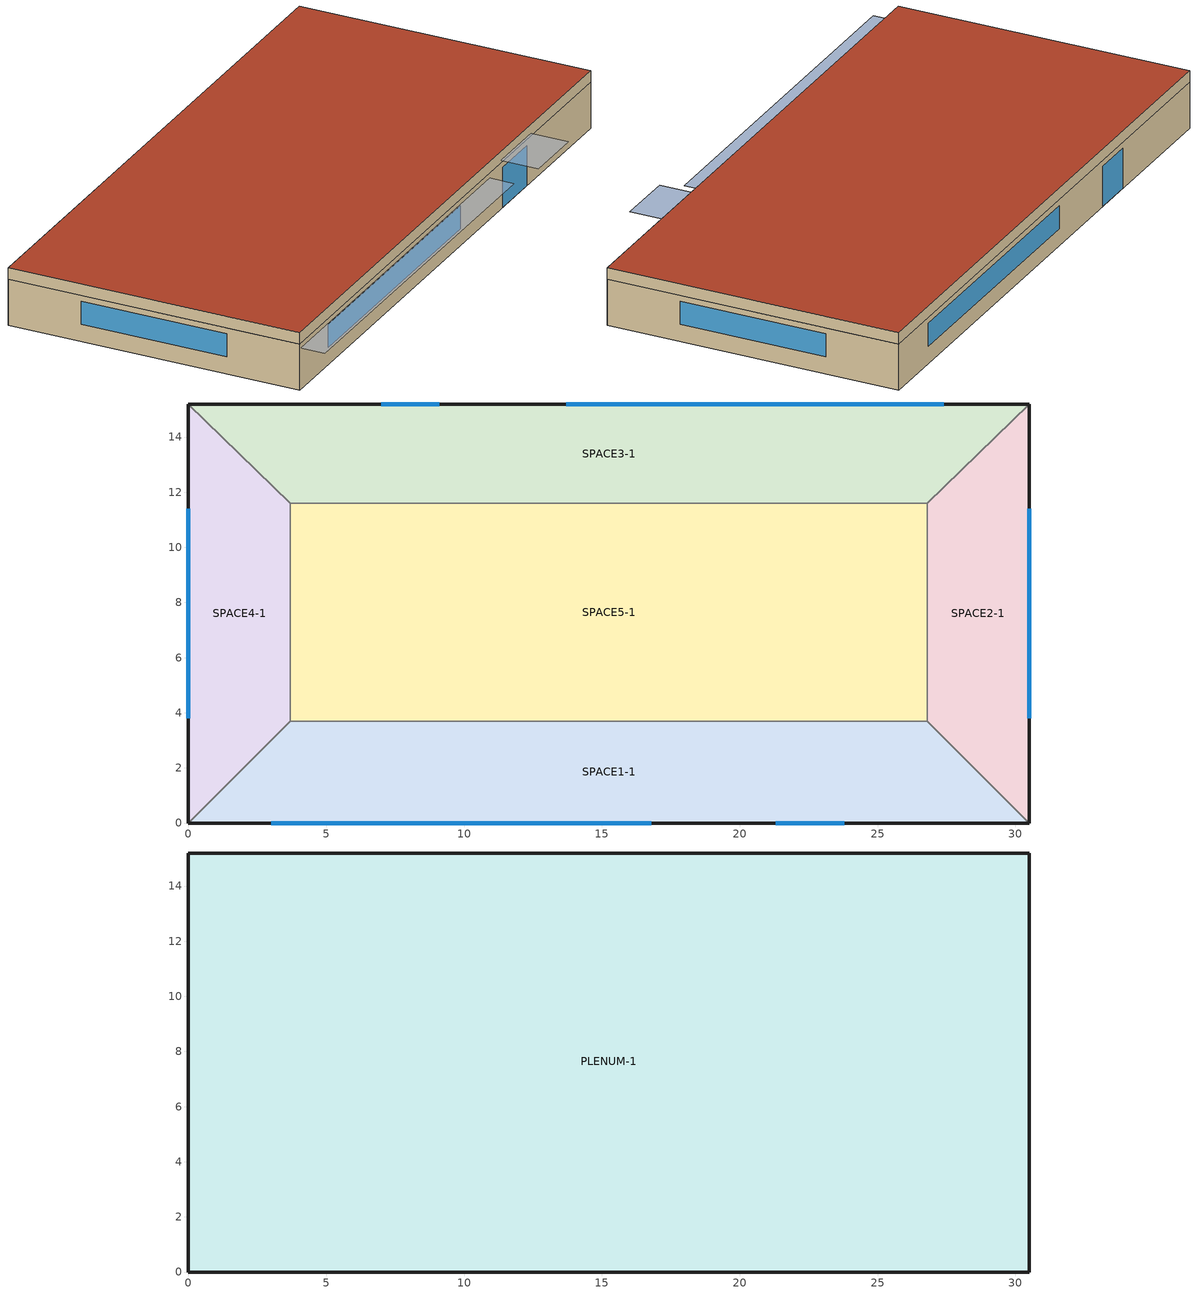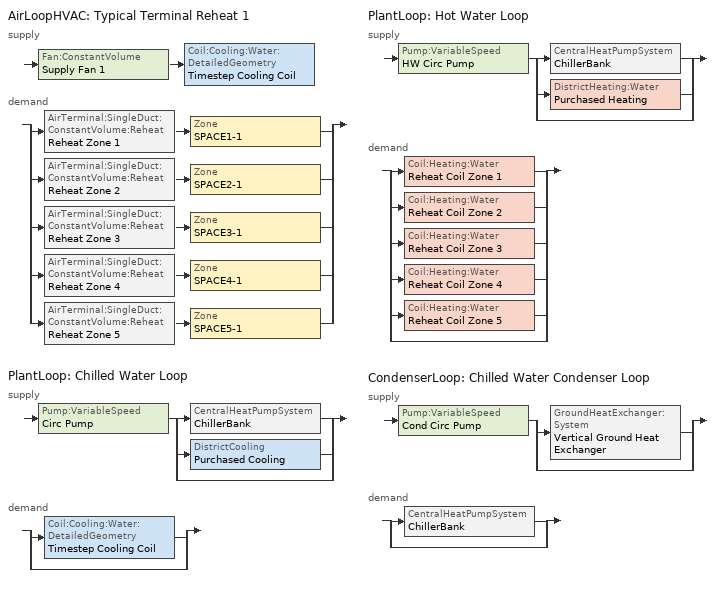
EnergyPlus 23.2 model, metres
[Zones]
SPACE3-1
 floor ground (FLOOR-SLAB-1): 26.8,11.6 3.7,11.6 0,15.2 30.5,15.2 z0
 wall outside (WALL-1): 30.5,15.2 0,15.2 z0:2.4
 wall to SPACE2-1 (INT-WALL-1): 26.8,11.6 30.5,15.2 z0:2.4
 wall to SPACE4-1 (INT-WALL-1): 0,15.2 3.7,11.6 z0:2.4
 wall to SPACE5-1 (INT-WALL-1): 3.7,11.6 26.8,11.6 z0:2.4
 window (Sgl Grey 3mm): 9.1,15.2 7,15.2 z0:2.1
 window (Dbl Clr 3mm/13mm Air): 27.4,15.2 13.7,15.2 z0.9:2.1
SPACE1-1
 floor ground (FLOOR-SLAB-1): 26.8,3.7 30.5,0 0,0 3.7,3.7 z0
 wall outside (WALL-1): 0,0 30.5,0 z0:2.4
 wall to SPACE2-1 (INT-WALL-1): 30.5,0 26.8,3.7 z0:2.4
 wall to SPACE4-1 (INT-WALL-1): 3.7,3.7 0,0 z0:2.4
 wall to SPACE5-1 (INT-WALL-1): 26.8,3.7 3.7,3.7 z0:2.4
 window (Sgl Grey 3mm): 21.3,0 23.8,0 z0:2.1
 window (Dbl Clr 3mm/13mm Air): 3,0 16.8,0 z0.9:2.1
SPACE2-1
 floor ground (FLOOR-SLAB-1): 26.8,11.6 30.5,15.2 30.5,0 26.8,3.7 z0
 wall outside (WALL-1): 30.5,0 30.5,15.2 z0:2.4
 wall to SPACE5-1 (INT-WALL-1): 26.8,11.6 26.8,3.7 z0:2.4
 window (Dbl Clr 3mm/13mm Air): 30.5,3.8 30.5,11.4 z0.9:2.1
SPACE4-1
 floor ground (FLOOR-SLAB-1): 3.7,3.7 0,0 0,15.2 3.7,11.6 z0
 wall outside (WALL-1): 0,15.2 0,0 z0:2.4
 wall to SPACE5-1 (INT-WALL-1): 3.7,3.7 3.7,11.6 z0:2.4
 window (Dbl Clr 3mm/13mm Air): 0,11.4 0,3.8 z0.9:2.1
SPACE5-1
 floor ground (FLOOR-SLAB-1): 26.8,11.6 26.8,3.7 3.7,3.7 3.7,11.6 z0
PLENUM-1
 floor to SPACE1-1 (CLNG-1): 26.8,3.7 30.5,0 0,0 3.7,3.7 z2.4
 floor to SPACE2-1 (CLNG-1): 26.8,11.6 30.5,15.2 30.5,0 26.8,3.7 z2.4
 floor to SPACE3-1 (CLNG-1): 26.8,11.6 3.7,11.6 0,15.2 30.5,15.2 z2.4
 floor to SPACE4-1 (CLNG-1): 3.7,3.7 0,0 0,15.2 3.7,11.6 z2.4
 floor to SPACE5-1 (CLNG-1): 26.8,11.6 26.8,3.7 3.7,3.7 3.7,11.6 z2.4
 wall outside (WALL-1): 30.5,15.2 0,15.2 0,0 30.5,0 30.5,15.2 z2.4:3
 roof outside (ROOF-1): 0,15.2 0,0 30.5,0 30.5,15.2 z3
shading: 0,-1.3 0,0 19.8,0 19.8,-1.3 z2.2; 21,-2 21,0 24.1,0 24.1,-2 z2.6
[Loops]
AirLoopHVAC 'Typical Terminal Reheat 1'
 supply: Fan:ConstantVolume 'Supply Fan 1' > Coil:Cooling:Water:DetailedGeometry 'Timestep Cooling Coil'
 demand: split
  | AirTerminal:SingleDuct:ConstantVolume:Reheat 'Reheat Zone 1' > Zone 'SPACE1-1'
  | AirTerminal:SingleDuct:ConstantVolume:Reheat 'Reheat Zone 2' > Zone 'SPACE2-1'
  | AirTerminal:SingleDuct:ConstantVolume:Reheat 'Reheat Zone 3' > Zone 'SPACE3-1'
  | AirTerminal:SingleDuct:ConstantVolume:Reheat 'Reheat Zone 4' > Zone 'SPACE4-1'
  | AirTerminal:SingleDuct:ConstantVolume:Reheat 'Reheat Zone 5' > Zone 'SPACE5-1'
PlantLoop 'Chilled Water Loop'
 supply: Pump:VariableSpeed 'Circ Pump' > split
  | CentralHeatPumpSystem 'ChillerBank'
  | DistrictCooling 'Purchased Cooling'
  | bypass
 demand: split
  | Coil:Cooling:Water:DetailedGeometry 'Timestep Cooling Coil'
  | bypass
PlantLoop 'Hot Water Loop'
 supply: Pump:VariableSpeed 'HW Circ Pump' > split
  | CentralHeatPumpSystem 'ChillerBank'
  | DistrictHeating:Water 'Purchased Heating'
  | bypass
 demand: split
  | Coil:Heating:Water 'Reheat Coil Zone 1'
  | Coil:Heating:Water 'Reheat Coil Zone 2'
  | Coil:Heating:Water 'Reheat Coil Zone 3'
  | Coil:Heating:Water 'Reheat Coil Zone 4'
  | Coil:Heating:Water 'Reheat Coil Zone 5'
  | bypass
CondenserLoop 'Chilled Water Condenser Loop'
 supply: Pump:VariableSpeed 'Cond Circ Pump' > split
  | GroundHeatExchanger:System 'Vertical Ground Heat Exchanger'
  | bypass
 demand: split
  | CentralHeatPumpSystem 'ChillerBank'
  | bypass
[Building]
NONE3zone: Loads convergence tolerance value=0.04; Maximum number of warmup days=25; Minimum number of warmup days=6; North axis=0; Solar distribution=FullInteriorAndExterior; Temperature convergence tolerance value=0.4; Terrain=Suburbs
[Site:GroundTemperature:BuildingSurface]
20.03, 20.03, 20.13, 20.3, 20.43, 20.52, 20.62, 20.77, 20.78, 20.55, 20.44, 20.2
[Site:GroundTemperature:Undisturbed:KusudaAchenbach]
Vertical Ground Heat Exchanger Ground Temps: 3.2, 16, 8, 920, 2551.09, 0.692626
[Site:Location]
Chicago Ohare Intl Ap IL USA WMO=725300: Elevation=205; Latitude=41.99; Longitude=-87.91; Time zone=-6
[SizingPeriod:DesignDay] Barometric pressure=98886; Day of month=21; Daylight saving time indicator=No; Humidity condition type=WetBulb; Rain indicator=No; Snow indicator=No; Solar model indicator=ASHRAEClearSky
Name | Daily dry bulb temperature range | Day type | Maximum dry bulb temperature | Month | Sky clearness | Wetbulb or dewpoint at maximum dry bulb | Wind direction | Wind speed
Chicago Ohare Intl Ap Ann Clg 1% Condns DB=>MWB | 10.5 | SummerDesignDay | 31.6 | 7 | 1 | 23 | 230 | 5.2
Chicago Ohare Intl Ap Ann Htg 99% Condns DB | 0 | WinterDesignDay | -16.6 | 1 | 0 | -16.6 | 270 | 4.9
[Construction]
CLNG-1: MAT-CLNG-1
Dbl Clr 3mm/13mm Air: CLEAR 3MM, AIR 13MM, CLEAR 3MM
FLOOR-SLAB-1: CC03
INT-WALL-1: GP02, AL21, GP02
ROOF-1: RG01, BR01, IN46, WD01
Sgl Grey 3mm: GREY 3MM
WALL-1: WD01, PW03, IN02, GP01
[Material] Thermal absorptance=0.9
Name | Conductivity | Density | Roughness | Solar absorptance | Specific heat | Thickness | Visible absorptance
BR01 | 0.162 | 1121 | VeryRough | 0.7 | 1464 | 0.0095 | 0.7
CC03 | 1.31 | 2243 | MediumRough | 0.65 | 837 | 0.1016 | 0.65
GP01 | 0.16 | 801 | MediumSmooth | 0.75 | 837 | 0.0127 | 0.75
GP02 | 0.16 | 801 | MediumSmooth | 0.75 | 837 | 0.0159 | 0.75
IN02 | 0.043 | 10 | Rough | 0.75 | 837 | 0.0901 | 0.75
IN46 | 0.023 | 24 | VeryRough | 0.5 | 1590 | 0.0762 | 0.5
PW03 | 0.115 | 545 | MediumSmooth | 0.78 | 1213 | 0.0127 | 0.78
RG01 | 1.442 | 881 | Rough | 0.65 | 1674 | 0.0127 | 0.65
WD01 | 0.115 | 513 | MediumSmooth | 0.78 | 1381 | 0.0191 | 0.78
[Material:AirGap]
AL21: Thermal resistance=0.157
[Material:NoMass]
MAT-CLNG-1: Roughness=Rough; Solar absorptance=0.65; Thermal absorptance=0.65; Thermal resistance=0.652259; Visible absorptance=0.65
[WindowMaterial:Gas]
AIR 13MM: Gas type=Air; Thickness=0.0127
[WindowMaterial:Glazing] Back side infrared hemispherical emissivity=0.84; Conductivity=0.9; Front side infrared hemispherical emissivity=0.84; Infrared transmittance at normal incidence=0; Optical data type=SpectralAverage; Thickness=0.003
Name | Back side solar reflectance at normal incidence | Back side visible reflectance at normal incidence | Front side solar reflectance at normal incidence | Front side visible reflectance at normal incidence | Solar transmittance at normal incidence | Visible transmittance at normal incidence
CLEAR 3MM | 0.075 | 0.081 | 0.075 | 0.081 | 0.837 | 0.898
GREY 3MM | 0.061 | 0.061 | 0.061 | 0.061 | 0.626 | 0.611
[AirLoopHVAC]
Typical Terminal Reheat 1: Design supply air flow rate=1.3
[AirLoopHVAC:ReturnPlenum]
Return-Plenum-1: Zone=PLENUM-1
[AirTerminal:SingleDuct:ConstantVolume:Reheat] Availability schedule=FanAndCoilAvailSched; Convergence tolerance=0.001; Minimum hot water or steam flow rate=0
Name | Maximum air flow rate | Maximum hot water or steam flow rate | Reheat coil
Reheat Zone 1 | 0.47 | 0.0013 | Reheat Coil Zone 1
Reheat Zone 2 | 0.36 | 0.0012 | Reheat Coil Zone 2
Reheat Zone 3 | 0.47 | 0.0013 | Reheat Coil Zone 3
Reheat Zone 4 | 0.36 | 0.0012 | Reheat Coil Zone 4
Reheat Zone 5 | 0.47 | 0.0013 | Reheat Coil Zone 5
[AvailabilityManager:Scheduled]
Reheat System 1 Avail: Schedule=FanAndCoilAvailSched
[CentralHeatPumpSystem]
ChillerBank: Ancillary power=460; Chiller heater modules control schedule name 1=ON; Chiller heater modules control schedule name 2=ON; Chiller heater modules performance component name 1=ChillerHeaterModule 1; Chiller heater modules performance component name 2=ChillerHeaterModule 2; Chiller heater modules performance component object type 1=ChillerHeaterPerformance:Electric:EIR; Chiller heater modules performance component object type 2=ChillerHeaterPerformance:Electric:EIR; Control method=SmartMixing; Number of chiller heater modules 1=2; Number of chiller heater modules 2=2
[ChillerHeaterPerformance:Electric:EIR] Chilled water flow mode type=VariableFlow; Compressor motor efficiency=1; Condenser type=WaterCooled; Cooling mode cooling capacity function of temperature curve=ChillerHeaterClgCapFT; Cooling mode cooling capacity optimum part load ratio=1; Cooling mode electric input to cooling output ratio function of part load ratio curve=ChillerHeaterClgEIRFPLR; Cooling mode electric input to cooling output ratio function of temperature curve=ChillerHeaterClgEIRFT; Cooling mode temperature curve condenser water independent variable=EnteringCondenser; Design chilled water flow rate=0.0003525; Design condenser water flow rate=0.0005525; Design hot water flow rate=0.0003525; Heating mode cooling capacity function of temperature curve=ChillerHeaterHtgCapFT; Heating mode cooling capacity optimum part load ratio=1; Heating mode electric input to cooling output ratio function of part load ratio curve=ChillerHeaterHtgEIRFPLR; Heating mode electric input to cooling output ratio function of temperature curve=ChillerHeaterHtgEIRFT; Heating mode entering chilled water temperature low limit=5; Heating mode temperature curve condenser water independent variable=LeavingCondenser; Reference cooling mode cop=1.5; Reference cooling mode entering condenser fluid temperature=29.4; Reference cooling mode leaving chilled water temperature=6.67; Reference cooling mode leaving condenser water temperature=35; Reference heating mode cooling capacity ratio=0.74; Reference heating mode cooling power input ratio=1.38; Reference heating mode entering condenser fluid temperature=29.44; Reference heating mode leaving chilled water temperature=6.67; Reference heating mode leaving condenser water temperature=60; Sizing factor=1
Name | Reference cooling mode evaporator capacity
ChillerHeaterModule 1 | 12500
ChillerHeaterModule 2 | 10000
[Coil:Cooling:Water:DetailedGeometry]
Timestep Cooling Coil: Availability schedule=CoolingCoilAvailSched; Coil depth=0.165098; Fin diameter=0.435072; Fin spacing=0.00181429; Fin surface area=101.716; Fin thermal conductivity=203.883; Fin thickness=0.00149998; Maximum water flow rate=0.0011; Minimum airflow area=0.810606; Number of tube rows=6; Number of tubes per row=16; Total tube inside area=6.20007; Tube depth spacing=0.0258998; Tube inside diameter=0.01445; Tube outside diameter=0.0158798; Tube outside surface area=6.23816; Tube thermal conductivity=385.765
[Coil:Heating:Water] Availability schedule=FanAndCoilAvailSched; Performance input method=UFactorTimesAreaAndDesignWaterFlowRate; Rated capacity=Autosize; Rated inlet air temperature=16.6; Rated inlet water temperature=82.2; Rated outlet air temperature=32.2; Rated outlet water temperature=71.1; U factor times area value=400
Name | Maximum water flow rate
Reheat Coil Zone 1 | 0.0013
Reheat Coil Zone 2; Reheat Coil Zone 4 | 0.0012
Reheat Coil Zone 3; Reheat Coil Zone 5 | 0.0018
[CondenserEquipmentList]
All Towers: Vertical Ground Heat Exchanger, GroundHeatExchanger:System
[CondenserEquipmentOperationSchemes]
Tower Loop Operation: Control scheme 1=Year Round Tower Operation; Control scheme 1 schedule=ON
[CondenserLoop]
Chilled Water Condenser Loop: Condenser equipment operation scheme=Tower Loop Operation; Condenser loop volume=Autocalculate; Fluid type=Water; Load distribution scheme=SequentialLoad; Maximum loop flow rate=0.001345; Maximum loop temperature=80; Minimum loop flow rate=0; Minimum loop temperature=10
[Controller:WaterCoil]
Main Cooling Coil Controller: Action=Reverse; Actuator variable=Flow; Control variable=Temperature; Controller convergence tolerance=0.1; Maximum actuated flow=0.0011; Minimum actuated flow=0
[DistrictCooling]
Purchased Cooling: Nominal capacity=680000
[DistrictHeating:Water]
Purchased Heating: Nominal capacity=0
[ElectricEquipment] Design level calculation method=EquipmentLevel; Fraction latent=0; Fraction lost=0; Fraction radiant=0.3; Schedule=INTERMITTENT
Name | Design level | Zone or zonelist or space or spacelist
SPACE1-1 ElecEq 1 | 1056 | SPACE1-1
SPACE2-1 ElecEq 1 | 456 | SPACE2-1
SPACE3-1 ElecEq 1 | 1056 | SPACE3-1
SPACE4-1 ElecEq 1 | 456 | SPACE4-1
SPACE5-1 ElecEq 1 | 1976 | SPACE5-1
[Fan:ConstantVolume]
Supply Fan 1: Availability schedule=FanAndCoilAvailSched; Fan total efficiency=0.7; Maximum flow rate=1.3; Motor efficiency=0.9; Motor in airstream fraction=1; Pressure rise=600
[GroundHeatExchanger:ResponseFactors]
Vertical Ground Heat Exchanger g-functions: G function reference ratio=0.0005; G function g value 1=-0.348322; G function ln t ts value 1=-15.2996; G function g value 2=0.022208; G function ln t ts value 2=-14.201; G function g value 3=0.412345; G function ln t ts value 3=-13.2202; G function g value 4=0.867498; G function ln t ts value 4=-12.2086; G function g value 5=1.357839; G function ln t ts value 5=-11.1888; G function g value 6=1.852024; G function ln t ts value 6=-10.1816; G function g value 7=2.345656; G function ln t ts value 7=-9.1815; G function g value 8=2.593958; G function ln t ts value 8=-8.6809; G function g value 9=2.679; G function ln t ts value 9=-8.5; G function g value 10=3.023; G function ln t ts value 10=-7.8; G function g value 11=3.32; G function ln t ts value 11=-7.2; G function g value 12=3.681; G function ln t ts value 12=-6.5; G function g value 13=4.071; G function ln t ts value 13=-5.9; G function g value 14=4.828; G function ln t ts value 14=-5.2; G function g value 15=6.253; G function ln t ts value 15=-4.5; G function g value 16=7.894; G function ln t ts value 16=-3.963; G function g value 17=11.82; G function ln t ts value 17=-3.27; G function g value 18=15.117; G function ln t ts value 18=-2.864; G function g value 19=18.006; G function ln t ts value 19=-2.577; G function g value 20=22.887; G function ln t ts value 20=-2.171; G function g value 21=26.924; G function ln t ts value 21=-1.884; G function g value 22=38.004; G function ln t ts value 22=-1.191; G function g value 23=49.919; G function ln t ts value 23=-0.497; G function g value 24=53.407; G function ln t ts value 24=-0.274; G function g value 25=56.632; G function ln t ts value 25=-0.051; G function g value 26=59.825; G function ln t ts value 26=0.196; G function g value 27=62.349; G function ln t ts value 27=0.419; G function g value 28=64.524; G function ln t ts value 28=0.642; G function g value 29=66.412; G function ln t ts value 29=0.873; G function g value 30=67.993; G function ln t ts value 30=1.112; G function g value 31=69.162; G function ln t ts value 31=1.335; G function g value 32=70.476; G function ln t ts value 32=1.679; G function g value 33=71.361; G function ln t ts value 33=2.028; G function g value 34=71.79; G function ln t ts value 34=2.275; G function g value 35=72.511; G function ln t ts value 35=3.003; Ghe vertical properties object=Vertical Ground Heat Exchanger Props; Number of boreholes=120
[GroundHeatExchanger:System]
Vertical Ground Heat Exchanger: Design flow rate=0.0033; Ghe vertical responsefactors object=Vertical Ground Heat Exchanger g-functions; Ground thermal conductivity=0.692626; Ground thermal heat capacity=2.347e+06; Undisturbed ground temperature model=Vertical Ground Heat Exchanger Ground Temps; Undisturbed ground temperature model type=Site:GroundTemperature:Undisturbed:KusudaAchenbach
[GroundHeatExchanger:Vertical:Properties]
Vertical Ground Heat Exchanger Props: Borehole diameter=0.127016; Borehole length=76.2; Depth of top of borehole=1; Grout thermal conductivity=0.692626; Grout thermal heat capacity=3.9e+06; Pipe outer diameter=0.0266667; Pipe thermal conductivity=0.391312; Pipe thermal heat capacity=1.542e+06; Pipe thickness=0.00241285; U tube distance=0.051225
[Lights] Design level calculation method=LightingLevel; End use subcategory=GeneralLights; Fraction radiant=0.59; Fraction replaceable=0; Fraction visible=0.2; Return air fraction=0.2; Schedule=OFFICE LIGHTING
Name | Lighting level | Zone or zonelist or space or spacelist
SPACE1-1 Lights 1 | 1584 | SPACE1-1
SPACE2-1 Lights 1 | 684 | SPACE2-1
SPACE3-1 Lights 1 | 1584 | SPACE3-1
SPACE4-1 Lights 1 | 684 | SPACE4-1
SPACE5-1 Lights 1 | 2964 | SPACE5-1
[People] Activity level schedule=Activity Sch; Fraction radiant=0.3; Number of people calculation method=People; Number of people schedule=OFFICE OCCUPANCY
Name | Number of people | Zone or zonelist or space or spacelist
SPACE1-1 People 1 | 11 | SPACE1-1
SPACE2-1 People 1 | 5 | SPACE2-1
SPACE3-1 People 1 | 11 | SPACE3-1
SPACE4-1 People 1 | 5 | SPACE4-1
SPACE5-1 People 1 | 20 | SPACE5-1
[PlantEquipmentList]
Chiller Plant; Electric Only; Heating Plant: ChillerBank, CentralHeatPumpSystem
Chiller Plant and Purchased: ChillerBank, CentralHeatPumpSystem, Purchased Cooling, DistrictCooling
Purchased Only: Purchased Cooling, DistrictCooling
[PlantEquipmentOperation:CoolingLoad] Load range 1 lower limit=0
Name | Load range 1 upper limit | Range 1 equipment list
Off Peak Operation | 9e+10 | Electric Only
Peak Operation | 5e+10 | Electric Only
Year Round Tower Operation | 90000000 | All Towers
[PlantEquipmentOperation:HeatingLoad]
HeatSys Operation: Load range 1 lower limit=0; Load range 1 upper limit=1e+15; Range 1 equipment list=Heating Plant
[PlantEquipmentOperationSchemes]
Name | Control scheme 1 | Control scheme 1 schedule | Control scheme 2 | Control scheme 2 schedule
CW Loop Operation | Peak Operation | On Peak | Peak Operation | Off Peak
Hot Loop Operation | HeatSys Operation | ON
[PlantLoop] Fluid type=Water; Load distribution scheme=SequentialLoad; Minimum loop flow rate=0; Plant loop volume=Autocalculate
Name | Maximum loop flow rate | Maximum loop temperature | Minimum loop temperature | Plant equipment operation scheme
Chilled Water Loop | 0.001075 | 98 | 1 | CW Loop Operation
Hot Water Loop | 0.0043 | 100 | 10 | Hot Loop Operation
[Pump:VariableSpeed] Design minimum flow rate=0; Design pump head=300000; Fraction of motor inefficiencies to fluid stream=0; Motor efficiency=0.87; Pump control type=Intermittent; Coefficient 1 of the part load performance curve=0; Coefficient 2 of the part load performance curve=1; Coefficient 3 of the part load performance curve=0; Coefficient 4 of the part load performance curve=0
Name | Design maximum flow rate | Design power consumption
Circ Pump | 0.001075 | 500
Cond Circ Pump | 0.001345 | 750
HW Circ Pump | 0.0043 | 2000
[SetpointManager:Scheduled] Control variable=Temperature
Name | Schedule | Setpoint node or nodelist
Chilled Water Loop Setpoint Manager | CW Loop Temp Schedule | Chilled Water Loop Setpoint Node List
Condenser Loop Setpoint Manager | Condenser Loop Temp Schedule | Condenser Loop Setpoint Node List
Hot Water Loop Setpoint Manager | HW Loop Temp Schedule | Hot Water Loop Setpoint Node List
Supply Air Temp Manager | Seasonal Reset Supply Air Temp Sch | Supply Air Temp Nodes
[Sizing:Plant]
Name | Design loop exit temperature | Loop design temperature difference | Loop type
Chilled Water Loop | 6.67 | 6.67 | Cooling
Hot Water Loop | 82.2 | 11.1 | Heating
Chilled Water Condenser Loop | 29.4 | 5.6 | Condenser
[ThermostatSetpoint:SingleCooling]
Cooling Setpoint with SB: Setpoint temperature schedule=Cooling Setpoints
[ThermostatSetpoint:SingleHeating]
Heating Setpoint with SB: Setpoint temperature schedule=Heating Setpoints
[Zone] Multiplier=1; Type=1
Name | Ceiling height | Volume
PLENUM-1 | 0.6096 | 283.2
SPACE1-1; SPACE3-1 | 2.4384 | 239.247
SPACE2-1; SPACE4-1 | 2.4384 | 103.311
SPACE5-1 | 2.4384 | 447.683
[ZoneControl:Thermostat] Control 1=Heating Setpoint with SB; Control 2=Cooling Setpoint with SB; Control type schedule=Zone Control Type Sched
Name | Zone or zonelist
Zone 1 Thermostat | SPACE1-1
Zone 2 Thermostat | SPACE2-1
Zone 3 Thermostat | SPACE3-1
Zone 4 Thermostat | SPACE4-1
Zone 5 Thermostat | SPACE5-1
[Zone equipment]
SPACE1-1: Reheat Zone 1
SPACE2-1: Reheat Zone 2
SPACE3-1: Reheat Zone 3
SPACE4-1: Reheat Zone 4
SPACE5-1: Reheat Zone 5
[ZoneInfiltration:DesignFlowRate] Constant term coefficient=0; Design flow rate calculation method=Flow/Zone; Schedule=INFIL-SCH; Temperature term coefficient=0; Velocity squared term coefficient=0; Velocity term coefficient=0.2237
Name | Design flow rate | Zone or zonelist or space or spacelist
SPACE1-1 Infil 1 | 0.0167 | SPACE1-1
SPACE2-1 Infil 1 | 0.00717 | SPACE2-1
SPACE3-1 Infil 1 | 0.0167 | SPACE3-1
SPACE4-1 Infil 1 | 0.00717 | SPACE4-1
SPACE5-1 Infil 1 | 0.031089 | SPACE5-1
[Curve:Biquadratic] Input unit type for x=Temperature; Input unit type for y=Temperature; Minimum value of x=4.44; Output unit type=Dimensionless
Name | Maximum value of x | Maximum value of y | Minimum value of y | Coefficient1 constant | Coefficient2 x | Coefficient3 x 2 | Coefficient4 y | Coefficient5 y 2 | Coefficient6 x y
ChillerHeaterClgCapFT | 12.78 | 29.44 | 12.78 | 0.950829 | 0.0341933 | 0.000266642 | -0.0017334 | -0.000176242 | -3.69198e-05
ChillerHeaterClgEIRFT | 12.78 | 29.44 | 12.78 | 0.736243 | 0.0213649 | 0.000363891 | -0.00428495 | 0.000338982 | -0.00036324
ChillerHeaterHtgCapFT | 15.56 | 57.22 | 35 | 0.941527 | 0.0552743 | 0.000357356 | 0.00125839 | -6.42055e-05 | -0.000535099
ChillerHeaterHtgEIRFT | 15.56 | 57.22 | 35 | 0.228625 | 0.0249871 | -1.26711e-05 | 0.00932718 | 5.89204e-05 | -0.000326851
[Curve:Cubic] Maximum value of x=1; Coefficient1 constant=0
Name | Minimum value of x | Coefficient2 x | Coefficient3 x 2 | Coefficient4 x 3
ChillerHeaterClgEIRFPLR | 0.2 | 1.22895 | -0.751383 | 0.517396
ChillerHeaterHtgEIRFPLR | 0.3 | 1.12853 | -0.0264962 | -0.103811
[Schedule:Compact]
Activity Sch: Through: 12/31, For: AllDays, Until: 24:00, 131.8
CW Loop Temp Schedule: Through: 12/31, For: AllDays, Until: 24:00, 6.67
Condenser Loop Temp Schedule: Through: 4/30, For: AllDays, Until: 24:00, 10, Through: 9/30, For: AllDays, Until: 24:00, 25, Through: 12/31, For: AllDays, Until: 24:00, 10
Cooling Setpoints: Through: 12/31, For: AllDays, Until:  7:00, 26, Until: 17:00, 22, Until: 24:00, 26
CoolingCoilAvailSched: Through: 3/31, For: AllDays, Until: 24:00, 0, Through: 9/30, For: WeekDays SummerDesignDay, Until: 7:00, 0, Until: 17:00, 1, Until: 24:00, 0, For: WinterDesignDay, Until: 24:00, 0, For: AllOtherDays, Until: 24:00, 0, Through: 12/31, For: AllDays, Until: 24:00, 0
FanAndCoilAvailSched: Through: 3/31, For: AllDays, Until: 24:00, 1, Through: 9/30, For: WeekDays SummerDesignDay, Until: 7:00, 0, Until: 17:00, 1, Until: 24:00, 0, For: WinterDesignDay, Until: 24:00, 0, For: AllOtherDays, Until: 24:00, 0, Through: 12/31, For: AllDays, Until: 24:00, 1
HW Loop Temp Schedule: Through: 12/31, For: AllDays, Until: 24:00, 60
Heating Setpoints: Through: 12/31, For: AllDays, Until:  7:00, 16, Until: 17:00, 21, Until: 24:00, 16
INFIL-SCH: Through: 3/31, For: Alldays, Until: 24:00, 1, Through: 10/31, For: Alldays, Until: 24:00, 0, Through: 12/31, For: Alldays, Until: 24:00, 1
INTERMITTENT: Through: 12/31, For: WeekDays SummerDesignDay, Until: 8:00, 0, Until: 18:00, 1, Until: 24:00, 0, For: AllOtherDays, Until: 24:00, 0
OFFICE LIGHTING: Through: 12/31, For: WeekDays SummerDesignDay, Until: 6:00, 0.05, Until: 7:00, 0.2, Until: 17:00, 1, Until: 18:00, 0.5, Until: 24:00, 0.05, For: AllOtherDays, Until: 24:00, 0.05
OFFICE OCCUPANCY: Through: 12/31, For: WeekDays SummerDesignDay, Until: 6:00, 0, Until: 7:00, 0.1, Until: 8:00, 0.5, Until: 12:00, 1, Until: 13:00, 0.5, Until: 16:00, 1, Until: 17:00, 0.5, Until: 18:00, 0.1, Until: 24:00, 0, For: AllOtherDays, Until: 24:00, 0
ON: Through: 12/31, For: AllDays, Until: 24:00, 1
Off Peak: Through: 12/31, For: AllDays, Until: 9:00, 1, Until: 18:00, 0, Until: 24:00, 1
On Peak: Through: 12/31, For: AllDays, Until:  9:00, 0, Until: 18:00, 1, Until: 24:00, 0
Seasonal Reset Supply Air Temp Sch: Through: 3/31, For: AllDays, Until: 24:00, 16, Through: 9/30, For: AllDays, Until: 24:00, 13, Through: 12/31, For: AllDays, Until: 24:00, 16
Zone Control Type Sched: Through: 4/30, For: AllDays, Until: 24:00, 1, Through: 9/30, For: AllDays, Until: 24:00, 2, Through: 12/31, For: AllDays, Until: 24:00, 1
